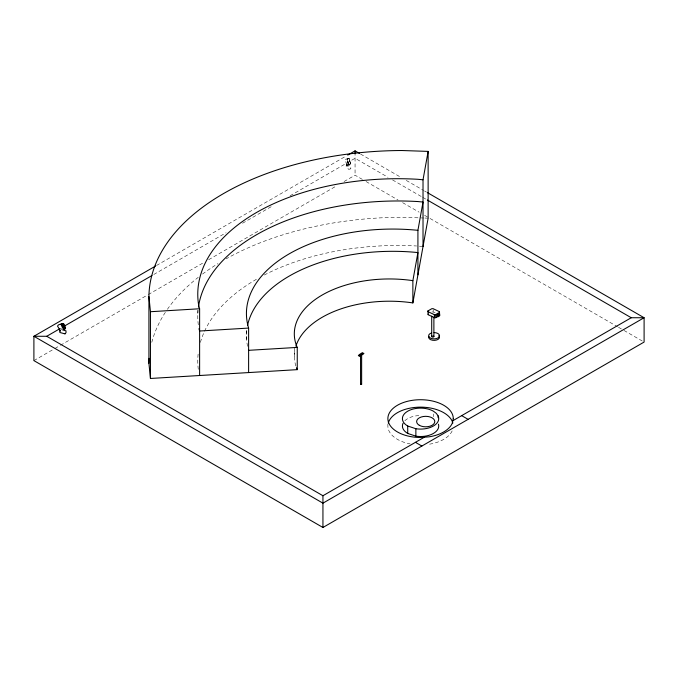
<?xml version="1.0" encoding="UTF-8"?>
<svg xmlns="http://www.w3.org/2000/svg" width="678" height="678" viewBox="0 0 678 678"><rect width="100%" height="100%" fill="white"/><g stroke="black" fill="none" stroke-linecap="round" stroke-linejoin="round"><path stroke-width="0.51" stroke-dasharray="3.39 2.54" d="M345.221 159.288L349.255 158.466L350.628 164.051L348.297 164.601L346.907 159.084L349.221 158.576L350.568 163.966L348.339 164.627L346.543 164.568L345.195 159.338M348.628 164.449L347.161 159.11L349.221 158.576M156.508 265.496L345.907 156.143M153.787 274.48L226.062 232.757M242.529 223.248L272.717 205.815M290.099 195.781L355.06 158.279L387.986 177.289M33.9 360.611L54.028 348.984M54.943 348.458L59.52 345.814M60.435 345.288L147.355 295.099M148.27 294.574L204.086 262.352M208.663 259.708L336.754 185.755M344.077 181.526L355.06 175.187L362.374 179.416M61.512 328.101L60.495 328.474L60.884 329.076M347.195 165.212C349.823 163.542 347.365 163.695 350.772 166.958L350.831 168.763M61.783 329.466L61.054 329.296M348.534 164.457L350.526 163.94M350.797 168.805L348.67 169.381L346.195 166.356L346.263 164.525L347.212 165.203M349.051 158.525L350.39 164.034M347.975 162.889C349.382 162.567 348.806 165.559 348.178 163.627M348.441 164.627L346.95 159.093M432.013 311.795L435.123 312.6M423.936 218.011L401.901 217.265A254.691 147.041 0 0 0 226.121 258.843M424.979 218.045L428.132 218.146M419.445 246.199L422.123 246.453M347.322 159.144L348.611 164.491M360.543 154.033L400.791 177.263M406.283 180.433L423.657 190.467M424.572 190.993L426.403 192.052M392.554 179.924L421.818 196.823M422.733 197.349L426.394 199.459M366.035 181.526L398.045 200.01M402.622 202.646L419.089 212.155M424.572 215.324L429.149 217.96M430.064 218.494L617.573 326.754M618.489 327.279L623.065 329.923M623.98 330.449L642.269 341.009M433.14 309.676L433.293 311.727M433.42 413.97L433.42 416.75M387.875 424.165L387.875 426.021A32.705 18.882 0 0 0 410.071 443.904M355.06 151.923L355.06 175.187M294.396 347.305L294.396 358.433M246.639 330.161L246.639 340.271M197.849 310.312L197.849 313.346M198.29 324.813A200.163 115.565 0 0 1 198.069 310.227M198.29 369.315A200.163 115.565 0 0 1 198.298 352.645M200.4 342.365A200.163 115.565 0 0 1 256.394 279.319M264.259 275.022A200.163 115.565 0 0 1 416.614 245.978M247.58 346.322A146.304 84.47 0 0 1 246.758 330.161M151.779 342.322A254.691 147.041 0 0 1 166.763 310.227M167.373 309.346A254.691 147.041 0 0 1 198.273 277.31M202.527 274.065A254.691 147.041 0 0 1 217.994 263.615M295.854 365.959A95.106 54.91 0 0 1 295.116 348.992M452.158 430.911A32.705 18.882 0 0 1 427.199 444.514M404.842 420.775A18.17 10.492 0 0 1 420.572 415.538M347.984 164.084L347.975 165.237L346.611 165.61L346.594 164.457L347.212 166.347L348.551 166.008L348 164.076"/><path stroke-width="1.02" d="M427.928 310.939L427.928 311.609L434.327 314.66L435.607 314.592L439.463 312.372L439.463 311.694L433.064 308.643L431.784 308.71L427.928 310.939L428.157 314.694L434.556 317.745L435.835 317.677L439.691 315.456L439.691 314.778M428.157 314.694L428.157 314.024M360.552 356.086L360.552 384.265L361.094 384.579L361.637 384.265L361.637 355.043C361.128 354.586 360.713 356.103 361.433 354.899M361.849 354.755C362.044 354.441 363.544 353.297 362.044 354.78M361.374 354.95C358.255 357.959 361.815 352.814 360.908 355.365M360.255 355.806L360.137 355.365M361.018 355.433L361.128 354.967L361.569 355.442M362.823 354.204L362.789 354.34M360.857 355.196L360.738 355.442M361.976 354.23L361.815 354.721L362.018 354.196M361.12 355.331L360.95 355.272M423.021 246.538L423.021 179.789L428.132 151.397L401.901 150.516A254.691 147.041 0 0 0 148.923 296.574L148.923 363.323L150.448 378.468L297.252 369.654L297.252 347.407A95.106 54.91 0 0 1 412.868 280.65L417.919 252.572A146.304 84.47 0 0 0 247.606 325.126M417.919 274.827L417.919 230.325L423.021 202.036L417.665 201.536A200.163 115.565 0 0 0 198.442 307.1M295.888 346.187A95.106 54.91 0 0 1 412.868 302.905L428.132 218.146L428.132 151.397M360.552 384.265L361.637 384.265M361.188 355.086L360.73 354.857M360.738 354.967L360.654 355.433L360.611 354.95M65.605 327.923L64.478 329.135L61.579 324.635C66.088 319.491 66.419 337.847 61.215 324.737L62.181 323.508L61.198 324.762M62.715 323.431L61.8 324.559L64.69 329.059M64.164 329.322L65.147 328.127L64.105 326.55M65.037 333.856L66.029 332.627L65.995 330.839L62.529 329.872M362.671 353.806L362.544 354.34M437.607 314.406L437.429 315.702A1.449 0.907 -64.5 0 0 438.768 316.431A1.449 0.907 -64.5 0 0 439.081 314.1A1.449 0.907 -64.5 0 0 437.403 315.643L437.691 315.643M437.861 314.533C435.996 316.948 440.59 315.329 438.242 314.872C438.081 317.635 438.776 312.634 437.742 315.829M362.594 353.391C364.357 350.39 353.984 358.543 360.535 354.577M155.593 266.022L33.9 336.28L33.9 360.611L322.94 527.484L644.1 342.068L644.1 317.736L427.318 192.577M347.738 155.084L355.06 150.863L359.628 153.499M427.31 199.993L631.252 317.736L644.1 317.736L322.94 503.161L33.9 336.28L46.748 336.28L59.554 328.881M64.13 326.245L151.957 275.539M46.748 336.28L322.94 495.737L424.335 437.2M452.777 420.775L631.252 317.736M62.156 323.508L58.477 324.881L57.494 326.084L60.045 330.11M61.579 324.635L62.715 323.499L65.385 328.008M150.448 378.468L150.448 311.719L199.62 308.761L199.62 375.519M417.919 230.325A146.304 84.47 0 0 0 248.614 328.076L199.62 331.017L198.968 328.694M248.614 350.323L297.252 347.407M423.021 179.789L417.665 179.28A200.163 115.565 0 0 0 198.747 305.676L199.62 308.761M65.012 333.873L59.774 332.466M438.124 415.894A18.17 10.492 0 0 1 415.868 428.733L407.724 426.021A18.17 10.492 0 0 1 407.724 411.19A18.17 10.492 0 0 1 433.42 411.19L436.31 413.36L438.124 415.894L438.124 417.741M438.463 424.199A18.17 10.492 0 0 1 415.868 436.157L407.724 433.437A18.17 10.492 0 0 1 403.029 423.309M461.684 415.639L468.108 419.351M415.436 442.336L421.86 446.048M63.173 325.05L65.139 328.11M148.923 296.574L150.448 311.719M439.463 311.694L439.691 315.456M435.607 314.592L435.835 317.677M434.327 314.66L434.556 317.745M433.886 317.16L433.886 336.491M431.708 316.143L431.708 336.491M415.868 428.733L415.868 436.157M412.868 280.65L412.868 302.905M407.724 426.021L407.724 433.437M355.06 150.863L355.06 153.643M322.94 495.737L322.94 527.484M248.614 328.076L248.614 372.578M148.923 363.323A254.691 147.041 0 0 1 149.126 358.306M297.252 369.654A95.106 54.91 0 0 1 296.498 367.815M388.274 423.064A32.705 18.882 0 0 1 420.572 407.139A32.705 18.882 0 0 1 452.87 423.064M437.996 316.38A1.449 0.907 -64.5 0 1 436.886 315.846A1.449 0.907 -64.5 0 1 437.641 314.033A1.449 0.907 -64.5 0 1 438.878 314.253M438.691 315.601A1.449 0.907 -64.5 0 1 438.259 316.185M434.081 332.601A5.449 3.144 0 0 1 439.208 336.822A5.449 3.144 0 0 1 430.581 338.161A5.449 3.144 0 0 1 431.361 333.025M433.573 336.042A1.093 0.627 0 0 1 433.496 336.974A1.093 0.627 0 0 1 431.903 336.847A1.093 0.627 0 0 1 432.25 335.949M438.802 335.661A5.449 3.144 0 0 1 434.793 340.348A5.449 3.144 0 0 1 428.818 336.415M59.969 330.44L59.961 331.567L59.961 330.44M359.196 356.035L363.789 353.323L359.196 356.035M453.277 418.606L452.158 423.496A32.705 18.882 0 0 1 429.038 436.844L420.572 437.488A32.705 18.882 0 0 1 387.875 418.606A32.705 18.882 0 0 1 420.572 399.723A32.705 18.882 0 0 1 453.277 418.606M419.292 425.284A9.085 5.246 0 0 0 434.488 422.928A9.085 5.246 0 0 0 423.36 416.504A9.085 5.246 0 0 0 419.292 425.284"/></g></svg>
